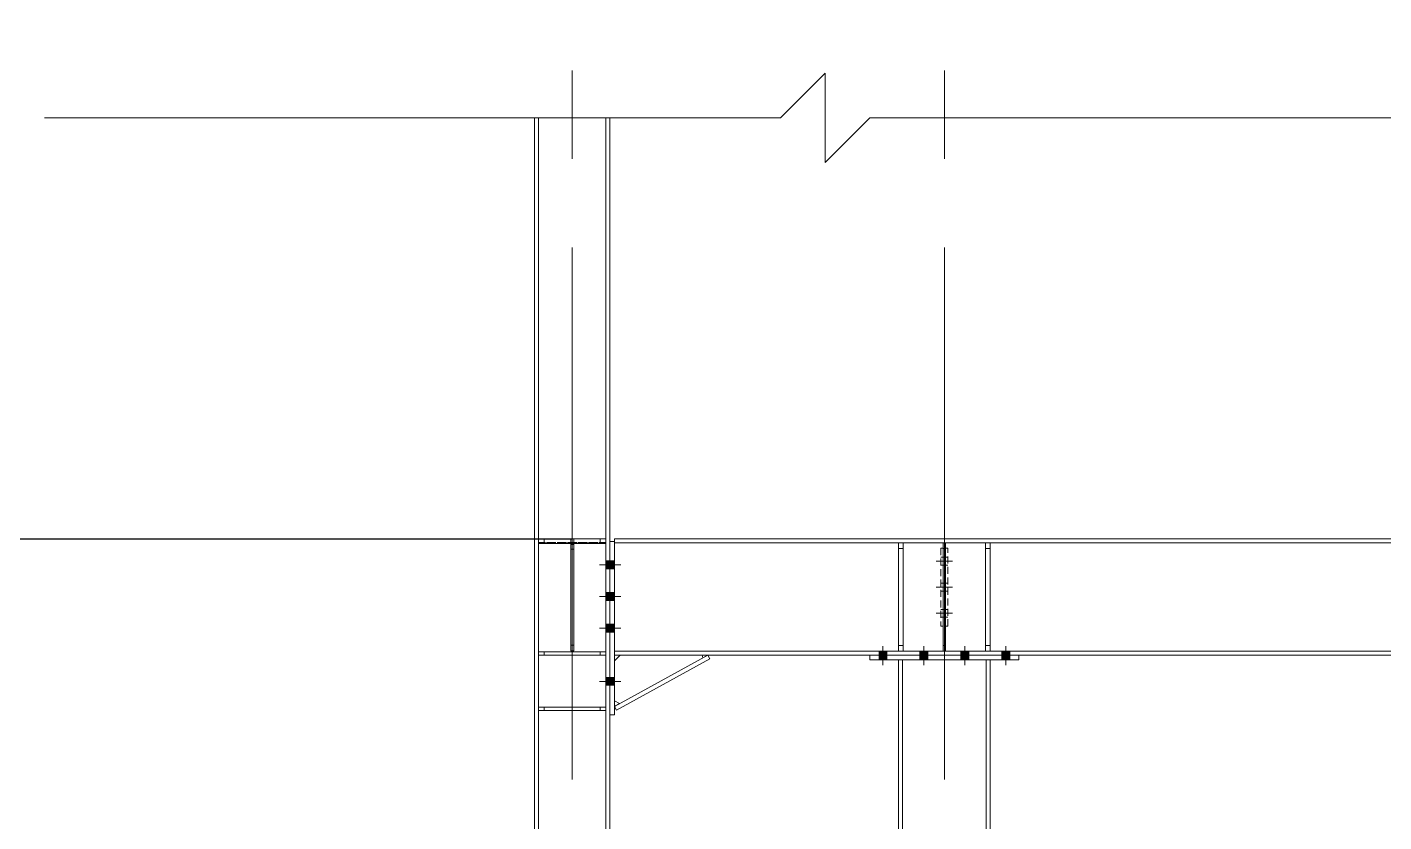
# Model space of a CAD drawing. Header units: metres. Extents: x 0 to 63075, y 0 to 44550.
# Drawn here: x 32160 to 35806, y 35512 to 37647 of the extents above; entities that cross this region are included whole.
import ezdxf

# ---------------------------------------------------------------- set-up
doc = ezdxf.new("R2010")
doc.units = ezdxf.units.M
doc.header["$LTSCALE"] = 75
doc.linetypes.add('CENTER2', pattern=[28.575, 19.05, -3.175, 3.175, -3.175])
doc.linetypes.add('DASHED2', pattern=[0.375, 0.25, -0.125])
for name, color, linetype in [('SC1', 7, 'CENTER2'), ('SDM', 7, 'Continuous'), ('SL1', 8, 'Continuous')]:
    doc.layers.add(name, color=color, linetype=linetype)

# ---------------------------------------------------------------- blocks, each defined once
blk = doc.blocks.new('A$C9d969d0d')
at = {"layer": 'SL1'}
for points in [[(14583.8, 7494.1), (14572.8, 7494.1), (14572.8, 7515.1), (14583.8, 7515.1)], [(14596.3, 7494.1), (14583.8, 7494.1), (14583.8, 7515.1), (14596.3, 7515.1)], [(14583.8, 7409.1), (14572.8, 7409.1), (14572.8, 7430.1), (14583.8, 7430.1)], [(14596.3, 7409.1), (14583.8, 7409.1), (14583.8, 7430.1), (14596.3, 7430.1)], [(14583.8, 7324.1), (14572.8, 7324.1), (14572.8, 7345.1), (14583.8, 7345.1)], [(14596.3, 7324.1), (14583.8, 7324.1), (14583.8, 7345.1), (14596.3, 7345.1)], [(15327.8, 7261.6), (15306.8, 7261.6), (15306.8, 7272.8), (15327.8, 7272.8)], [(15327.8, 7261.6), (15306.8, 7261.6), (15306.8, 7272.8), (15327.8, 7272.8)], [(15327.8, 7249.1), (15306.8, 7249.1), (15306.8, 7261.6), (15327.8, 7261.6)], [(15327.8, 7249.1), (15306.8, 7249.1), (15306.8, 7261.6), (15327.8, 7261.6)], [(15437.8, 7261.6), (15416.8, 7261.6), (15416.8, 7272.8), (15437.8, 7272.8)], [(15437.8, 7249.1), (15416.8, 7249.1), (15416.8, 7261.6), (15437.8, 7261.6)], [(15547.8, 7261.6), (15526.8, 7261.6), (15526.8, 7272.8), (15547.8, 7272.8)], [(15547.8, 7249.1), (15526.8, 7249.1), (15526.8, 7261.6), (15547.8, 7261.6)], [(15657.8, 7261.6), (15636.8, 7261.6), (15636.8, 7272.8), (15657.8, 7272.8)], [(15657.8, 7261.6), (15636.8, 7261.6), (15636.8, 7272.8), (15657.8, 7272.8)], [(15657.8, 7249.1), (15636.8, 7249.1), (15636.8, 7261.6), (15657.8, 7261.6)], [(15657.8, 7249.1), (15636.8, 7249.1), (15636.8, 7261.6), (15657.8, 7261.6)], [(14583.8, 7202.1), (14583.8, 7181.1), (14572.8, 7181.1), (14572.8, 7202.1)], [(14596.3, 7202.1), (14596.3, 7181.1), (14583.8, 7181.1), (14583.8, 7202.1)]]:
    blk.add_hatch(color=256, dxfattribs=at).paths.add_polyline_path(points, flags=17)
at = {"layer": 'SL1', "lineweight": 0}
for p, q in [((14380.8, 4987.1), (14380.8, 8705.8)), ((14391.8, 4987.1), (14391.8, 8705.8)), ((14572.8, 8705.8), (14572.8, 4987.1)), ((14583.8, 8705.8), (14583.8, 4987.1)), ((14572.8, 7574.6), (14391.8, 7574.6)), ((14391.8, 7574.6), (14391.8, 7562.1)), ((14572.8, 7562.1), (14391.8, 7562.1)), ((14486.3, 7562.1), (14478.3, 7562.1)), ((14478.3, 7562.1), (14478.3, 7274.1)), ((14486.3, 7274.1), (14486.3, 7562.1)), ((14572.8, 7574.6), (14572.8, 7562.1)), ((14596.3, 7567.6), (14583.8, 7567.6)), ((14596.3, 7574.6), (14596.3, 7563.4)), ((17946.8, 7574.6), (14596.3, 7574.6)), ((14596.3, 7567.6), (14596.3, 7101.6)), ((17946.8, 7563.4), (14596.3, 7563.4)), ((15371.8, 7563.4), (15359.3, 7563.4)), ((15359.3, 7563.4), (15359.3, 7272.8)), ((15371.8, 7563.4), (15371.8, 7272.8)), ((15479.1, 7272.8), (15479.1, 7563.4)), ((15479.1, 7563.4), (15485.4, 7563.4)), ((15485.4, 7563.4), (15485.4, 7272.8)), ((15605.3, 7563.4), (15592.8, 7563.4)), ((15592.8, 7563.4), (15592.8, 7272.8)), ((15605.3, 7563.4), (15605.3, 7272.8)), ((14572.8, 7515.1), (14583.8, 7515.1)), ((14572.8, 7515.1), (14583.8, 7515.1)), ((14583.8, 7515.1), (14596.3, 7515.1)), ((14583.8, 7515.1), (14596.3, 7515.1)), ((15504.5, 7514.6), (15460.1, 7514.6)), ((15479.1, 7525.1), (15472.8, 7525.1)), ((15485.4, 7525.1), (15479.1, 7525.1)), ((15491.7, 7525.1), (15485.4, 7525.1)), ((14556, 7504.6), (14613.1, 7504.6)), ((14556, 7504.6), (14613.1, 7504.6)), ((14572.8, 7494.1), (14583.8, 7494.1)), ((14572.8, 7494.1), (14583.8, 7494.1)), ((14583.8, 7494.1), (14596.3, 7494.1)), ((14583.8, 7494.1), (14596.3, 7494.1)), ((15479.1, 7504.1), (15472.8, 7504.1)), ((15485.4, 7504.1), (15479.1, 7504.1)), ((15491.7, 7504.1), (15485.4, 7504.1)), ((15504.5, 7444.6), (15460.1, 7444.6)), ((15479.1, 7455.1), (15472.8, 7455.1)), ((15485.4, 7455.1), (15479.1, 7455.1)), ((15491.7, 7455.1), (15485.4, 7455.1)), ((14556, 7419.6), (14613.1, 7419.6)), ((14556, 7419.6), (14613.1, 7419.6)), ((14572.8, 7430.1), (14583.8, 7430.1)), ((14572.8, 7430.1), (14583.8, 7430.1)), ((14572.8, 7409.1), (14583.8, 7409.1)), ((14572.8, 7409.1), (14583.8, 7409.1)), ((14583.8, 7430.1), (14596.3, 7430.1)), ((14583.8, 7430.1), (14596.3, 7430.1)), ((14583.8, 7409.1), (14596.3, 7409.1)), ((14583.8, 7409.1), (14596.3, 7409.1)), ((15479.1, 7434.1), (15472.8, 7434.1)), ((15485.4, 7434.1), (15479.1, 7434.1)), ((15491.7, 7434.1), (15485.4, 7434.1)), ((15504.5, 7374.6), (15460.1, 7374.6)), ((15479.1, 7385.1), (15472.8, 7385.1)), ((15479.1, 7364.1), (15472.8, 7364.1)), ((15485.4, 7385.1), (15479.1, 7385.1)), ((15485.4, 7364.1), (15479.1, 7364.1)), ((15491.7, 7385.1), (15485.4, 7385.1)), ((15491.7, 7364.1), (15485.4, 7364.1)), ((14556, 7334.6), (14613.1, 7334.6)), ((14556, 7334.6), (14613.1, 7334.6)), ((14572.8, 7345.1), (14583.8, 7345.1)), ((14572.8, 7345.1), (14583.8, 7345.1)), ((14583.8, 7345.1), (14596.3, 7345.1)), ((14583.8, 7345.1), (14596.3, 7345.1)), ((14572.8, 7324.1), (14583.8, 7324.1)), ((14572.8, 7324.1), (14583.8, 7324.1)), ((14583.8, 7324.1), (14596.3, 7324.1)), ((14583.8, 7324.1), (14596.3, 7324.1)), ((14391.8, 7271.1), (14572.8, 7271.1)), ((14572.8, 7261.6), (14391.8, 7261.6)), ((14486.3, 7274.1), (14478.3, 7274.1)), ((17946.8, 7272.8), (14596.3, 7272.8)), ((14596.3, 7272.8), (14596.3, 7261.6)), ((14596.3, 7124.3), (14846.5, 7261.7)), ((15282.3, 7261.6), (14596.3, 7261.6)), ((14610.9, 7261.6), (14596.3, 7247)), ((14831.4, 7261.6), (14833.1, 7254.7)), ((14833.1, 7254.7), (14845.6, 7261.6)), ((14846.5, 7261.7), (14851.9, 7251.9)), ((15282.3, 7261.6), (15682.3, 7261.6)), ((15282.3, 7249.1), (15282.3, 7261.6)), ((15306.8, 7272.8), (15306.8, 7261.6)), ((15306.8, 7272.8), (15306.8, 7261.6)), ((15306.8, 7261.6), (15306.8, 7249.1)), ((15306.8, 7261.6), (15306.8, 7249.1)), ((15317.3, 7286.3), (15317.3, 7235.5)), ((15317.3, 7286.3), (15317.3, 7235.5)), ((15327.8, 7272.8), (15327.8, 7261.6)), ((15327.8, 7272.8), (15327.8, 7261.6)), ((15327.8, 7261.6), (15327.8, 7249.1)), ((15327.8, 7261.6), (15327.8, 7249.1)), ((15359.3, 7272.8), (15371.8, 7272.8)), ((15416.8, 7272.8), (15416.8, 7261.6)), ((15416.8, 7272.8), (15416.8, 7261.6)), ((15416.8, 7261.6), (15416.8, 7249.1)), ((15416.8, 7261.6), (15416.8, 7249.1)), ((15427.3, 7286.3), (15427.3, 7235.5)), ((15427.3, 7286.3), (15427.3, 7235.5)), ((15437.8, 7272.8), (15437.8, 7261.6)), ((15437.8, 7272.8), (15437.8, 7261.6)), ((15437.8, 7261.6), (15437.8, 7249.1)), ((15437.8, 7261.6), (15437.8, 7249.1)), ((15485.4, 7272.8), (15479.1, 7272.8)), ((15526.8, 7272.8), (15526.8, 7261.6)), ((15526.8, 7272.8), (15526.8, 7261.6)), ((15526.8, 7261.6), (15526.8, 7249.1)), ((15526.8, 7261.6), (15526.8, 7249.1)), ((15537.3, 7286.3), (15537.3, 7235.5)), ((15537.3, 7286.3), (15537.3, 7235.5)), ((15547.8, 7272.8), (15547.8, 7261.6)), ((15547.8, 7272.8), (15547.8, 7261.6)), ((15547.8, 7261.6), (15547.8, 7249.1)), ((15547.8, 7261.6), (15547.8, 7249.1)), ((15592.8, 7272.8), (15605.3, 7272.8)), ((15636.8, 7272.8), (15636.8, 7261.6)), ((15636.8, 7272.8), (15636.8, 7261.6)), ((15636.8, 7261.6), (15636.8, 7249.1)), ((15636.8, 7261.6), (15636.8, 7249.1)), ((15647.3, 7286.3), (15647.3, 7235.5)), ((15647.3, 7286.3), (15647.3, 7235.5)), ((15657.8, 7272.8), (15657.8, 7261.6)), ((15657.8, 7272.8), (15657.8, 7261.6)), ((15657.8, 7261.6), (15657.8, 7249.1)), ((15657.8, 7261.6), (15657.8, 7249.1)), ((17946.8, 7261.6), (15682.3, 7261.6)), ((15682.3, 7261.6), (15682.3, 7249.1)), ((14601.7, 7114.5), (14851.9, 7251.9)), ((15682.3, 7249.1), (15282.3, 7249.1)), ((15370, 7249.1), (15359.3, 7249.1)), ((15359.3, 1253.6), (15359.3, 7249.1)), ((15370, 1253.6), (15370, 7249.1)), ((15605.3, 7249.1), (15594.6, 7249.1)), ((15594.6, 7249.1), (15594.6, 1253.6)), ((15605.3, 7249.1), (15605.3, 1253.6)), ((14556, 7191.6), (14613.1, 7191.6)), ((14556, 7191.6), (14613.1, 7191.6)), ((14572.8, 7202.1), (14583.8, 7202.1)), ((14572.8, 7202.1), (14583.8, 7202.1)), ((14583.8, 7202.1), (14596.3, 7202.1)), ((14583.8, 7202.1), (14596.3, 7202.1)), ((14572.8, 7181.1), (14583.8, 7181.1)), ((14572.8, 7181.1), (14583.8, 7181.1)), ((14583.8, 7181.1), (14596.3, 7181.1)), ((14583.8, 7181.1), (14596.3, 7181.1)), ((14391.8, 7122.5), (14572.8, 7122.5)), ((14572.8, 7113), (14391.8, 7113)), ((14596.3, 7139.7), (14609.4, 7132)), ((14609.4, 7132), (14596.3, 7124.7)), ((14596.3, 7124.3), (14601.7, 7114.5)), ((14596.3, 7101.6), (14583.8, 7101.6))]:
    blk.add_line(p, q, dxfattribs=at)
at = {"layer": 'SL1', "linetype": 'DASHED2', "lineweight": 0}
for p, q in [((14391.8, 7574.6), (14572.8, 7574.6)), ((14391.8, 7565.1), (14391.8, 7574.6)), ((14572.8, 7574.6), (14391.8, 7574.6)), ((14391.8, 7565.1), (14391.8, 7574.6)), ((14572.8, 7565.1), (14391.8, 7565.1)), ((14391.8, 7565.1), (14572.8, 7565.1)), ((14406.8, 7562.1), (14406.8, 7574.6)), ((14406.8, 7565.1), (14406.8, 7574.6)), ((14406.8, 7565.1), (14406.8, 7574.6)), ((14478.3, 7274.1), (14478.3, 7574.6)), ((14478.3, 7574.6), (14486.3, 7574.6)), ((14478.3, 7559.6), (14486.3, 7559.6)), ((14478.3, 7547.1), (14486.3, 7547.1)), ((14486.3, 7574.6), (14486.3, 7274.1)), ((14557.8, 7562.1), (14557.8, 7574.6)), ((14557.8, 7565.1), (14557.8, 7574.6)), ((14557.8, 7565.1), (14557.8, 7574.6)), ((14572.8, 7574.6), (14572.8, 7565.1)), ((14572.8, 7565.1), (14572.8, 7574.6)), ((14583.8, 7567.6), (14583.8, 7101.6)), ((14596.3, 7563.4), (14596.3, 7272.8)), ((15371.8, 7563.4), (15359.3, 7563.4)), ((15359.3, 7563.4), (15359.3, 7272.8)), ((15359.3, 7272.8), (15359.3, 7563.4)), ((15359.3, 7548.4), (15371.8, 7548.4)), ((15359.3, 7548.4), (15371.8, 7548.4)), ((15371.8, 7272.8), (15371.8, 7563.4)), ((15371.8, 7563.4), (15371.8, 7272.8)), ((15479.1, 7549.6), (15472.8, 7549.6)), ((15472.8, 7549.6), (15472.8, 7339.6)), ((15485.4, 7563.4), (15479.1, 7563.4)), ((15479.1, 7563.4), (15479.1, 7272.8)), ((15479.1, 7339.6), (15479.1, 7549.6)), ((15479.1, 7548.4), (15485.4, 7548.4)), ((15479.1, 7548.4), (15485.4, 7548.4)), ((15485.4, 7272.8), (15485.4, 7563.4)), ((15491.7, 7549.6), (15485.4, 7549.6)), ((15485.4, 7549.6), (15485.4, 7339.6)), ((15491.7, 7339.6), (15491.7, 7549.6)), ((15605.3, 7563.4), (15592.8, 7563.4)), ((15592.8, 7563.4), (15592.8, 7272.8)), ((15592.8, 7272.8), (15592.8, 7563.4)), ((15592.8, 7548.4), (15605.3, 7548.4)), ((15592.8, 7548.4), (15605.3, 7548.4)), ((15605.3, 7272.8), (15605.3, 7563.4)), ((15605.3, 7563.4), (15605.3, 7272.8)), ((15472.8, 7339.6), (15479.1, 7339.6)), ((15485.4, 7339.6), (15491.7, 7339.6)), ((14391.8, 7261.6), (14391.8, 7271.1)), ((14572.8, 7271.1), (14391.8, 7271.1)), ((14391.8, 7261.6), (14391.8, 7271.1)), ((14391.8, 7261.6), (14572.8, 7261.6)), ((14406.8, 7261.6), (14406.8, 7271.1)), ((14406.8, 7261.6), (14406.8, 7271.1)), ((14478.3, 7289.1), (14486.3, 7289.1)), ((14478.3, 7289.1), (14486.3, 7289.1)), ((14486.3, 7274.1), (14478.3, 7274.1)), ((14557.8, 7261.6), (14557.8, 7271.1)), ((14557.8, 7261.6), (14557.8, 7271.1)), ((14572.8, 7271.1), (14572.8, 7261.6)), ((14572.8, 7261.6), (14572.8, 7271.1)), ((14831.4, 7261.7), (14610.9, 7261.6)), ((14831.4, 7261.6), (14831.4, 7261.7)), ((14831.4, 7261.7), (14831.4, 7261.6)), ((14845.8, 7261.7), (14845.6, 7261.6)), ((14845.6, 7261.6), (14845.8, 7261.7)), ((14846.5, 7261.7), (14845.8, 7261.7)), ((14846.5, 7261.7), (14845.8, 7261.7)), ((14851.9, 7251.9), (14846.5, 7261.7)), ((15682.3, 7261.6), (15282.3, 7261.6)), ((15371.8, 7287.8), (15359.3, 7287.8)), ((15359.3, 7287.8), (15359.3, 7272.8)), ((15359.3, 7287.8), (15371.8, 7287.8)), ((15371.8, 7272.8), (15359.3, 7272.8)), ((15371.8, 7272.8), (15371.8, 7287.8)), ((15479.1, 7287.8), (15485.4, 7287.8)), ((15479.1, 7287.8), (15485.4, 7287.8)), ((15479.1, 7272.8), (15485.4, 7272.8)), ((15605.3, 7287.8), (15592.8, 7287.8)), ((15592.8, 7287.8), (15592.8, 7272.8)), ((15592.8, 7287.8), (15605.3, 7287.8)), ((15605.3, 7272.8), (15592.8, 7272.8)), ((15605.3, 7272.8), (15605.3, 7287.8)), ((14596.3, 7247), (14596.3, 7139.7)), ((15594.6, 7249.1), (15370, 7249.1)), ((14391.8, 7113), (14391.8, 7122.5)), ((14572.8, 7122.5), (14391.8, 7122.5)), ((14391.8, 7113), (14391.8, 7122.5)), ((14391.8, 7113), (14572.8, 7113)), ((14406.8, 7113), (14406.8, 7122.5)), ((14406.8, 7113), (14406.8, 7122.5)), ((14557.8, 7113), (14557.8, 7122.5)), ((14557.8, 7113), (14557.8, 7122.5)), ((14572.8, 7122.5), (14572.8, 7113)), ((14572.8, 7113), (14572.8, 7122.5)), ((14596.3, 7124.3), (14596.3, 7124.7)), ((14596.3, 7124.7), (14596.3, 7124.3))]:
    blk.add_line(p, q, dxfattribs=at)

msp = doc.modelspace()

# ---------------------------------------------------------------- linework, layer by layer
at = {"layer": 'SC1', "lineweight": 0}
for p, q in [((33625, 29196.2), (33625, 40342.3)), ((34625, 29196.2), (34625, 40342.3))]:
    msp.add_line(p, q, dxfattribs=at)
at = {"layer": 'SDM', "linetype": 'Continuous', "lineweight": 0}
for p, q in [((34184.5, 37403.4), (34304.5, 37523.4)), ((34304.5, 37523.4), (34304.5, 37283.4)), ((34184.5, 37403.4), (32207.4, 37403.4)), ((34304.5, 37283.4), (34424.5, 37403.4)), ((36401.6, 37403.4), (34424.5, 37403.4))]:
    msp.add_line(p, q, dxfattribs=at)
at = {"layer": 'SDM'}
msp.add_line((31003.4, 36272.2), (33625, 36272.2), dxfattribs=at)

# ---------------------------------------------------------------- block references
msp.add_blockref('A$C9d969d0d', (19142.7, 28697.6), dxfattribs=at)

doc.saveas('drawing.dxf')
